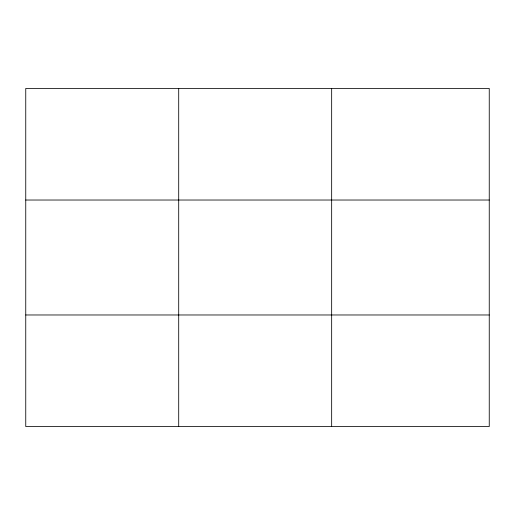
<?xml version="1.0" encoding="UTF-8"?>
<svg xmlns="http://www.w3.org/2000/svg" width="515" height="515" viewBox="0 0 515 515"><rect width="100%" height="100%" fill="white"/><g stroke="black" fill="none" stroke-linecap="round" stroke-linejoin="round"><path stroke-width="0.77" d="M178.705 88.464L178.705 426.536M331.66 88.464L331.66 426.536M489.25 314.974L489.25 426.536L25.75 426.536L25.75 88.464L489.25 88.464L489.25 314.974L25.75 314.974M25.75 200.026L489.25 200.026"/></g></svg>
